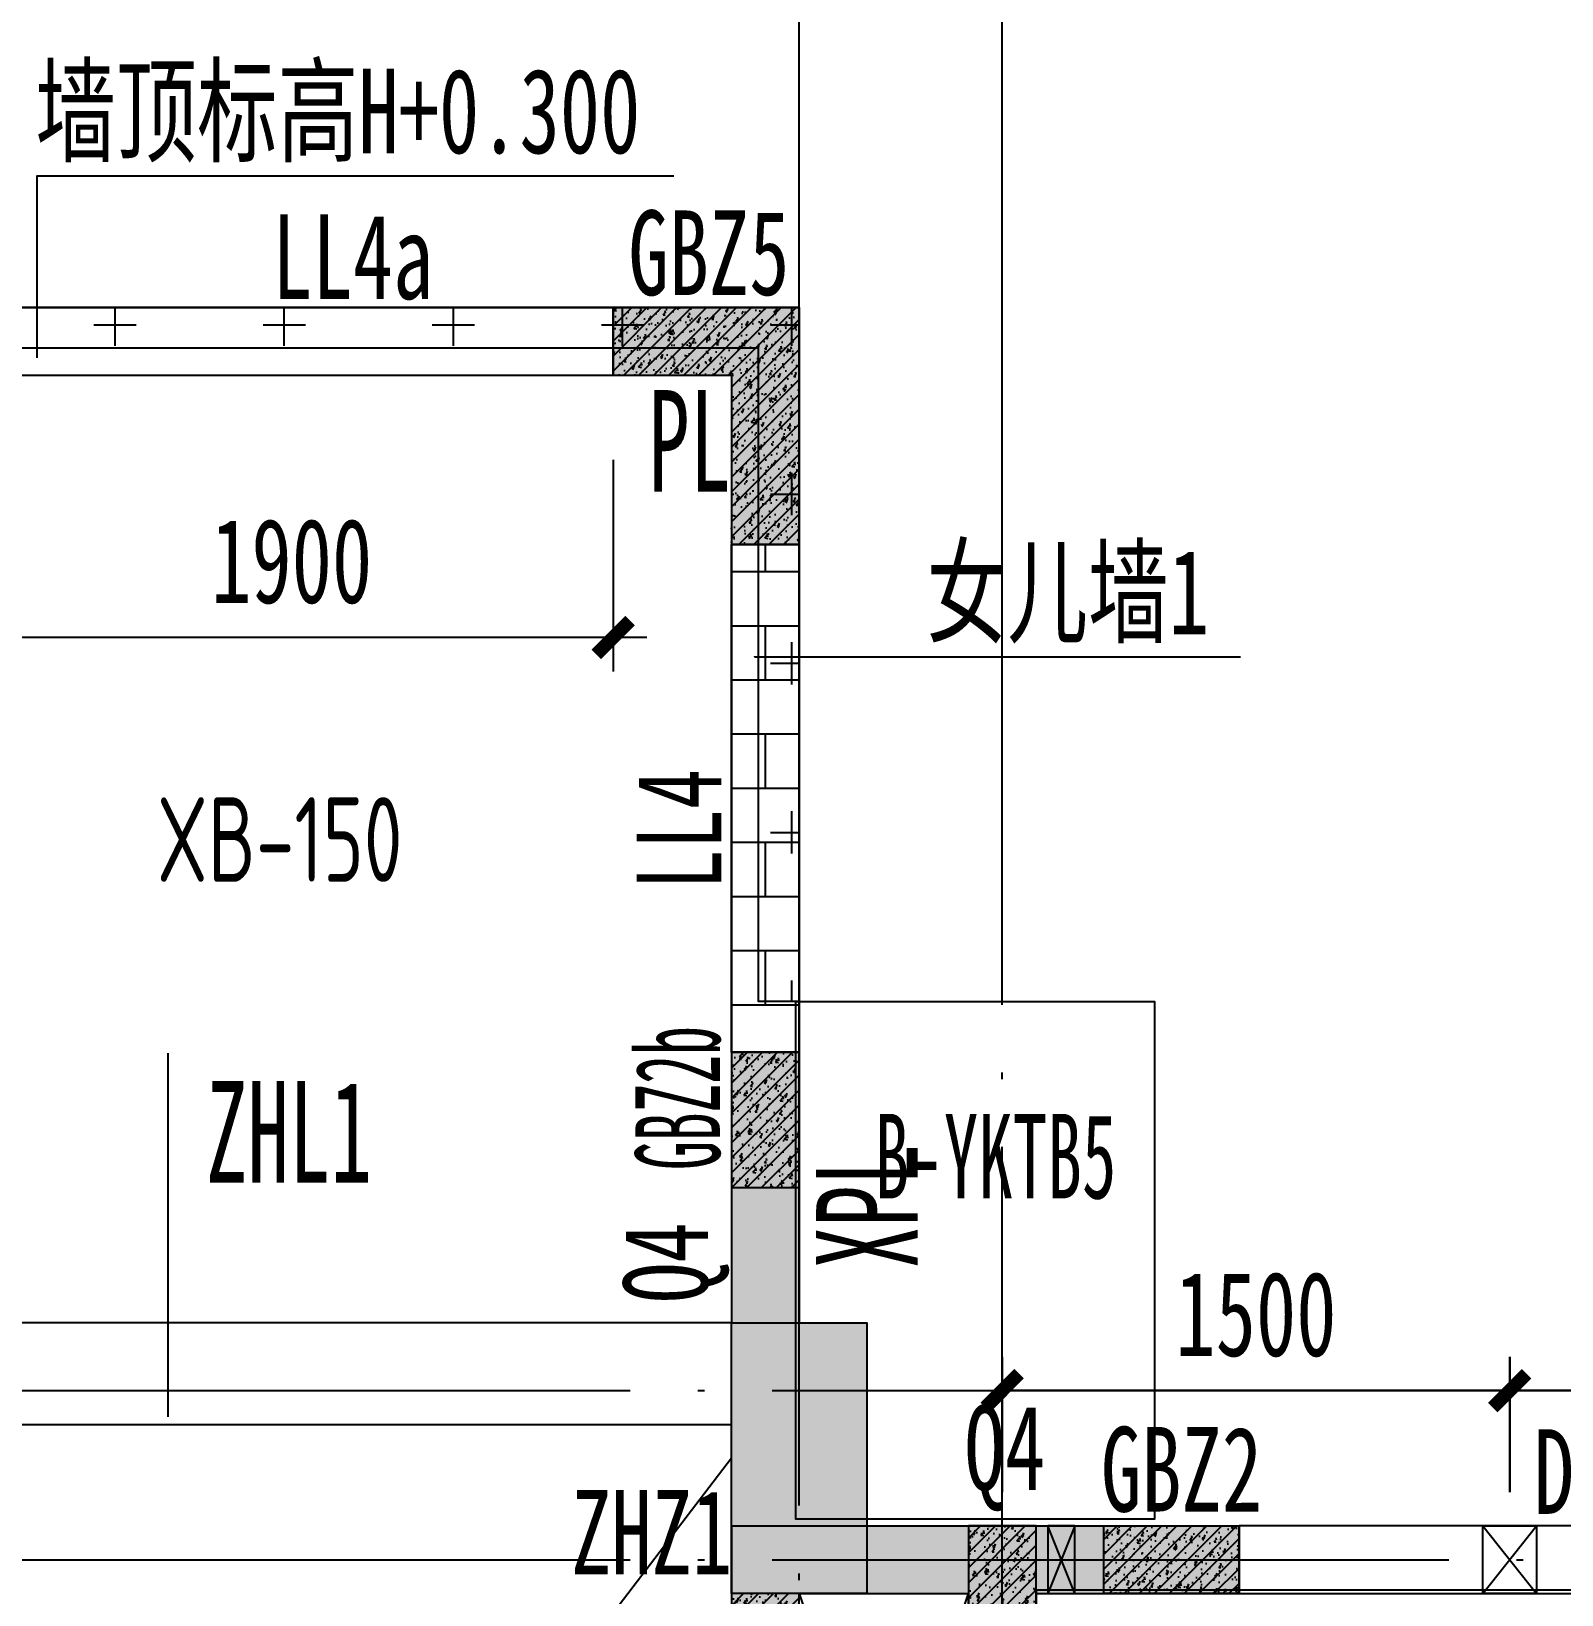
# Model space of a CAD drawing. Extents: x -3200781797 to -8106663, y 494714 to 1244925.
# Drawn here: x -8161370 to -8156847, y 694897 to 699517 of the extents above; entities that cross this region are included whole.
import ezdxf
from ezdxf.enums import TextEntityAlignment as Align
from ezdxf.xclip import XClip

# ---------------------------------------------------------------- set-up
doc = ezdxf.new("R2010")
doc.units = 0
doc.header["$LTSCALE"] = 1000
doc.header["$MEASUREMENT"] = 0
doc.header["$XCLIPFRAME"] = 0
for name, pattern in [('120-墙体$0$CENTER2', [1.125, 0.75, -0.125, 0.125, -0.125]), ('120-墙体$0$CONTINOUS', [0]), ('125-核心筒-首层南入$0$CONTINOUS', [0]), ('3#-轴线$0$DOTE', [2.4200000000000004, 2, -0.2, 0.02, -0.2]), ('3#4#5#$0$DASH', [0.35, 0.25, -0.1]), ('DASH', [0.35, 0.25, -0.1])]:
    doc.linetypes.add(name, pattern=pattern)
doc.layers.get('Defpoints').update_dxf_attribs({"color": 30, "linetype": 'DASH'})
for name, color, linetype in [('120-墙体$0$DUCT-排烟中心线', 5, '120-墙体$0$CENTER2'), ('120-墙体$0$DUCT-排烟管', 2, 'Continuous'), ('120-墙体$0$DUCT-送风中心线', 5, '120-墙体$0$CENTER2'), ('120-墙体$0$DUCT-送风管', 4, 'Continuous'), ('120-墙体$0$S-WALL', 40, 'Continuous'), ('120-墙体$0$S-WALL-BEAM', 120, 'Continuous'), ('120-墙体$0$S-WALL-COLU', 252, '120-墙体$0$CONTINOUS'), ('120-墙体$0$S-WALL-COLU-HATC', 16, 'Continuous'), ('120-墙体$0$S-WALL-HATC', 253, 'Continuous'), ('120-墙体$0$提结构条件', 7, 'Continuous'), ('120-墙体$0$暖-首层和标准层暖通套管_TZ$0$H-暖洞-剪力墙', 6, 'Continuous'), ('120-墙体$0$暖-首层和标准层暖通套管_TZ$0$H-暖洞-穿梁', 3, 'Continuous'), ('125-核心筒-首层南入$0$S-COLU', 252, 'Continuous'), ('125-核心筒-首层南入$0$S-COLU-HATC', 16, 'Continuous'), ('125-核心筒-首层南入$0$S-SLAB-HOLE', 5, 'Continuous'), ('125-核心筒-首层南入$0$S-WALL', 40, 'Continuous'), ('125-核心筒-首层南入$0$S-WALL-BEAM', 120, 'Continuous'), ('125-核心筒-首层南入$0$S-WALL-COLU', 252, '125-核心筒-首层南入$0$CONTINOUS'), ('125-核心筒-首层南入$0$S-WALL-COLU-HATC', 16, 'Continuous'), ('125-核心筒-首层南入$0$S-WALL-HATC', 253, 'Continuous'), ('3#-轴线$0$3#-轴号$0$A-ANNO-AXIS-CIRC', 3, 'Continuous'), ('3#-轴线$0$A-ANNO-DOTE', 10, '3#-轴线$0$DOTE'), ('3#4#5#$0$PC-SLAB', 6, '3#4#5#$0$DASH'), ('3#4#5#$0$S-ANNO-TEXT', 7, 'Continuous'), ('3#4#5#$0$S-PC-SLAB', 6, 'Continuous'), ('3#4#5#模板$0$S-SLAB-TEXT', 120, 'Continuous'), ('4#-1F$0$HATCH', 254, 'Continuous'), ('4#-1F$0$S-WALL', 40, 'Continuous'), ('DIM', 3, 'Continuous'), ('S-BEAM-TEXT', 4, 'Continuous'), ('S-PC-FQ-WYQ', 4, 'Continuous'), ('S-WALL-BEAM-TEXT', 2, 'Continuous'), ('S-WALL-COLU-TEXT', 2, 'Continuous'), ('S-WALL-DIMS', 50, 'Continuous')]:
    doc.layers.add(name, color=color, linetype=linetype)
for name, color, linetype, lineweight in [('125-核心筒-首层南入$0$S-BEAM', 4, 'Continuous', 25), ('WALL-TEXT', 2, 'Continuous', 25), ('设备条件', 5, 'Continuous', 30)]:
    doc.layers.add(name, color=color, linetype=linetype, lineweight=lineweight)
doc.styles.add('3#4#5#$0$外部参照 1$0$宋体', font='', dxfattribs={"width": 0.8})
doc.styles.add('3#4#5#模板$0$TSSD_Rein', font='tssdeng.shx', dxfattribs={"width": 0.7, "bigfont": 'hztxt.shx'})
doc.styles.add('TSSD_Dimension', font='', dxfattribs={"width": 0.7})
doc.styles.add('宋体', font='', dxfattribs={"width": 0.8})
doc.styles.add('楷体', font='', dxfattribs={"width": 0.6})
doc.styles.add('楷体GB312', font='', dxfattribs={"width": 0.8})
doc.styles.get('3#4#5#$0$外部参照 1$0$宋体').set_extended_font_data('SimSun')
doc.styles.get('TSSD_Dimension').set_extended_font_data('KaiTi_GB2312')
doc.styles.get('宋体').set_extended_font_data('SimSun')
doc.styles.get('楷体').set_extended_font_data('KaiTi_GB2312')
doc.styles.get('楷体GB312').set_extended_font_data('楷体_GB2312')
doc.dimstyles.new('TSSD_100_100', dxfattribs={"dimtxt": 250, "dimasz": 100, "dimexe": 100, "dimexo": 250, "dimgap": 100, "dimtad": 1, "dimdec": 0, "dimzin": 0, "dimdsep": 46, "dimtxsty": 'TSSD_Dimension', "dimblk": 'ARCHTICK', "dimcen": 0, "dimdle": 100, "dimclrt": 7, "dimadec": 0, "dimazin": 0, "dimtfac": 1, "dimtdec": 0, "dimtix": 1, "dimtmove": 2, "dimatfit": 3, "dimfxl": 1, "dimtolj": 1, "dimtzin": 0, "dimarcsym": 0})
doc.dimstyles.new('TSSD_100_100$0', dxfattribs={"dimtxt": 250, "dimasz": 100, "dimexe": 100, "dimexo": 0, "dimgap": 100, "dimtad": 1, "dimdec": 0, "dimzin": 0, "dimdsep": 46, "dimtxsty": 'TSSD_Dimension', "dimblk1": 'ARCHTICK', "dimblk2": 'ARCHTICK', "dimsah": 1, "dimcen": 0, "dimclrt": 7, "dimadec": 0, "dimazin": 0, "dimtfac": 1, "dimtdec": 0, "dimtix": 1, "dimtmove": 2, "dimatfit": 3, "dimldrblk": 'ARCHTICK', "dimfxl": 300, "dimfxlon": 1, "dimtvp": 0.7, "dimtolj": 1, "dimtzin": 0, "dimarcsym": 0})

# ---------------------------------------------------------------- blocks, each defined once
blk = doc.blocks.new('_ArchTick')
at = {"color": 0, "linetype": 'ByBlock', "const_width": 0.4}
blk.add_lwpolyline([(-0.5, -0.5), (0.5, 0.5)], dxfattribs=at)
blk = doc.blocks.new('*D291')
at = {"layer": 'Defpoints', "color": 0, "transparency": 16777216}
for p in [(-8161550.435511564, 698500.6301960945), (-8159650.435511564, 698500.6301960945), (-8161550.435511564, 697725.6301960945)]:
    blk.add_point(p, dxfattribs=at)
at = {"layer": 'S-WALL-DIMS', "color": 0, "lineweight": -2, "transparency": 16777216}
for p, q in [((-8161550.435511564, 698250.6301960945), (-8161550.435511564, 697625.6301960945)), ((-8159650.435511564, 698250.6301960945), (-8159650.435511564, 697625.6301960945)), ((-8159550.435511564, 697725.6301960945), (-8161650.435511564, 697725.6301960945))]:
    blk.add_line(p, q, dxfattribs=at)
at = {"layer": 'S-WALL-DIMS', "color": 0, "lineweight": -2, "transparency": 16777216, "xscale": 100, "yscale": 100, "zscale": 100, "rotation": 180}
blk.add_blockref('_ArchTick', (-8161550.435511564, 697725.6301960945), dxfattribs=at)
at = {"layer": 'S-WALL-DIMS', "color": 0, "lineweight": -2, "transparency": 16777216, "xscale": 100, "yscale": 100, "zscale": 100}
blk.add_blockref('_ArchTick', (-8159650.435511564, 697725.6301960945), dxfattribs=at)
at = {"layer": 'S-WALL-DIMS', "color": 7, "transparency": 16777216, "insert": (-8160600.435511564, 697950.6301960945), "char_height": 250, "attachment_point": 5, "style": 'TSSD_Dimension'}
blk.add_mtext('\\A1;1900', dxfattribs=at)
blk = doc.blocks.new('3-Q-1')
at = {"layer": 'WALL-TEXT', "style": '楷体GB312', "width": 0.7}
blk.add_text('Q4', height=250, rotation=90, dxfattribs=at).set_placement((-7919511.973171135, 661274.9310947672))
blk.add_text('Q4', height=250, dxfattribs=at).set_placement((-7918753.627761231, 660722.0496889675))
blk = doc.blocks.new('2-an')
at = {"layer": 'S-WALL-COLU-TEXT', "style": '楷体GB312', "width": 0.7}
for s, p in [('GBZ5', (-62888.20256760344, -1441.944940049434)), ('GBZ2', (-61491.44754415937, -5036.32575972518)), ('ZHZ1', (-63057.51072994526, -5222.257894050796))]:
    blk.add_text(s, height=250, dxfattribs=at).set_placement(p)
at = {"layer": 'S-WALL-COLU-TEXT', "style": '楷体GB312', "width": 0.5}
blk.add_text('GBZ2b', height=250, rotation=90, dxfattribs=at).set_placement((-62617.75811845995, -4027.28079126752))
blk = doc.blocks.new('XPL-3-F1')
at = {"layer": 'S-WALL-BEAM-TEXT', "style": '楷体', "width": 0.6}
blk.add_text('PL', height=300, dxfattribs=at).set_placement((-8209546.588237147, 698157.1384004956, -6.788630474278521e-09))
blk.add_text('XPL', height=300, rotation=90, dxfattribs=at).set_placement((-8208750.200306145, 695861.8874125585, -6.788630474278521e-09))
blk = doc.blocks.new('*D1284')
at = {"layer": 'Defpoints', "color": 0, "transparency": 16777216}
for p in [(-8381347.153475679, 700612.740579597), (-8381347.153475679, 700112.740579597), (-8380647.146519256, 700112.740579597)]:
    blk.add_point(p, dxfattribs=at)
at = {"layer": 'DIM', "color": 0, "lineweight": -2, "transparency": 16777216}
for p, q in [((-8381347.153475679, 700312.740579597), (-8381347.153475679, 700712.740579597)), ((-8380647.146519256, 700312.740579597), (-8380647.146519256, 700712.740579597)), ((-8380647.146519256, 700612.740579597), (-8381347.153475679, 700612.740579597))]:
    blk.add_line(p, q, dxfattribs=at)
at = {"layer": 'DIM', "color": 0, "lineweight": -2, "transparency": 16777216, "xscale": 100, "yscale": 100, "zscale": 100, "rotation": 180}
blk.add_blockref('_ArchTick', (-8381347.153475679, 700612.740579597), dxfattribs=at)
at = {"layer": 'DIM', "color": 0, "lineweight": -2, "transparency": 16777216, "xscale": 100, "yscale": 100, "zscale": 100}
blk.add_blockref('_ArchTick', (-8380647.146519256, 700612.740579597), dxfattribs=at)
at = {"layer": 'DIM', "color": 7, "transparency": 16777216, "insert": (-8380997.149997467, 700837.740579597), "char_height": 250, "attachment_point": 5, "style": 'TSSD_Dimension'}
blk.add_mtext('\\A1;700', dxfattribs=at)
blk = doc.blocks.new('*D1286')
at = {"layer": 'Defpoints', "color": 0, "transparency": 16777216}
for p in [(-8382847.146519258, 700612.740579597), (-8382847.146519258, 700112.740579597), (-8381347.153475679, 700112.740579597)]:
    blk.add_point(p, dxfattribs=at)
at = {"layer": 'DIM', "color": 0, "lineweight": -2, "transparency": 16777216}
for p, q in [((-8382847.146519258, 700312.740579597), (-8382847.146519258, 700712.740579597)), ((-8381347.153475679, 700312.740579597), (-8381347.153475679, 700712.740579597)), ((-8381347.153475679, 700612.740579597), (-8382847.146519258, 700612.740579597))]:
    blk.add_line(p, q, dxfattribs=at)
at = {"layer": 'DIM', "color": 0, "lineweight": -2, "transparency": 16777216, "xscale": 100, "yscale": 100, "zscale": 100, "rotation": 180}
blk.add_blockref('_ArchTick', (-8382847.146519258, 700612.740579597), dxfattribs=at)
at = {"layer": 'DIM', "color": 0, "lineweight": -2, "transparency": 16777216, "xscale": 100, "yscale": 100, "zscale": 100}
blk.add_blockref('_ArchTick', (-8381347.153475679, 700612.740579597), dxfattribs=at)
at = {"layer": 'DIM', "color": 7, "transparency": 16777216, "insert": (-8382097.149997469, 700837.740579597), "char_height": 250, "attachment_point": 5, "style": 'TSSD_Dimension'}
blk.add_mtext('\\A1;1500', dxfattribs=at)
blk = doc.blocks.new('3#4#5#$0$3#首层顶悬挑板')
at = {"layer": '3#4#5#$0$S-PC-SLAB'}
blk.add_lwpolyline([(11690.71146107223, 1539.945935395783), (12750.46167644829, 1539.945936167413), (12750.4616851827, 9.984106395018898), (11690.71146980664, 9.984105623389041)], close=True, dxfattribs=at)
at = {"layer": '3#4#5#$0$PC-SLAB', "linetype": 'ByBlock', "style": '3#4#5#$0$外部参照 1$0$宋体', "width": 0.6}
blk.add_text('B-YKTB5', height=250, rotation=359.9999999998562, dxfattribs=at).set_placement((12281.04603580912, 1080.648472335935), align=Align.MIDDLE)
blk = doc.blocks.new('3#4#5#$0$ban3')
at = {"layer": '3#4#5#$0$S-PC-SLAB'}
blk.add_lwpolyline([(-216832.0009944952, 409964.9999670067), (-216832.0009944952, 412984.9999670067), (-219532.0009944952, 412984.9999670067), (-219532.0009944952, 409964.9999670067)], close=True, dxfattribs=at)
blk = doc.blocks.new('3#4#5#$0$5#')
at = {"layer": '3#4#5#$0$S-ANNO-TEXT'}
blk.add_blockref('3#4#5#$0$ban3', (378828.7940562447, -247400.000215945), dxfattribs=at)
blk = doc.blocks.new('120-墙体$0$retert')
at = {"layer": '120-墙体$0$暖-首层和标准层暖通套管_TZ$0$H-暖洞-剪力墙'}
for p, q in [((55012.64504557895, 61028.66467393409), (54812.65341164428, 61187.66467393409)), ((54812.65341164428, 61028.66467393409), (55012.64504557895, 61187.66467393409))]:
    blk.add_line(p, q, dxfattribs=at)
blk.add_lwpolyline([(55012.64504557895, 61028.66467393409), (55012.64504557895, 61187.66467393409), (54812.65341164428, 61187.66467393409), (54812.65341164428, 61028.66467393409)], close=True, dxfattribs=at)
blk = doc.blocks.new('120-墙体$0$ewrewr')
at = {"layer": '120-墙体$0$暖-首层和标准层暖通套管_TZ$0$H-暖洞-穿梁', "color": 2}
for p, q in [((54897.97373564044, 62306.12384276799), (54817.97373564044, 62106.1238428404)), ((54897.97373564044, 62106.1238428404), (54817.97373564044, 62306.12384276799))]:
    blk.add_line(p, q, dxfattribs=at)
blk.add_lwpolyline([(54897.97373564044, 62306.12384276799), (54817.97373564044, 62306.12384276799), (54817.97373564044, 62106.1238428404), (54897.97373564044, 62106.1238428404)], close=True, dxfattribs=at)
blk = doc.blocks.new('120-墙体$0$tretyyt')
at = {"layer": '120-墙体$0$暖-首层和标准层暖通套管_TZ$0$H-暖洞-穿梁', "color": 5}
for p, q in [((52497.95184686818, 59304.6456090584), (52297.95184694059, 59384.6456090584)), ((52297.95184694059, 59304.6456090584), (52497.95184686818, 59384.6456090584))]:
    blk.add_line(p, q, dxfattribs=at)
blk.add_lwpolyline([(52497.95184686818, 59304.6456090584), (52497.95184686818, 59384.6456090584), (52297.95184694059, 59384.6456090584), (52297.95184694059, 59304.6456090584)], close=True, dxfattribs=at)
blk = doc.blocks.new('120-墙体$0$rtret')
at = {"layer": '120-墙体$0$暖-首层和标准层暖通套管_TZ$0$H-暖洞-穿梁', "color": 3}
for p, q in [((53777.45084473341, 61921.49800726742), (53618.45084473352, 61721.49800733983)), ((53777.45084473341, 61721.49800733983), (53618.45084473352, 61921.49800726742))]:
    blk.add_line(p, q, dxfattribs=at)
blk.add_lwpolyline([(53777.45084473341, 61921.49800726742), (53618.45084473352, 61921.49800726742), (53618.45084473352, 61721.49800733983), (53777.45084473341, 61721.49800733983)], close=True, dxfattribs=at)
blk = doc.blocks.new('120-墙体$0$A$Ca94620f4')
at = {"layer": '120-墙体$0$DUCT-排烟中心线'}
for p, q in [((-6299.829196583538, -2950.68961579488), (-6299.829196583552, -3249.311543054311)), ((-4600.000150017615, -2950.689384998579), (-4600.000150017615, -3249.311312258011)), ((-4400.000300035201, -2950.689154202279), (-4400.00030003523, -3249.31108146171)), ((-547.6834203733888, -2950.689154202279), (-547.6834203733742, -3249.31108146171)), ((-2257.938552053805, -4100.000693814996), (-2556.560479313237, -4100.000693814989)), ((-2257.938321257505, -4300.000543797403), (-2556.560248516937, -4300.000543797396))]:
    blk.add_line(p, q, dxfattribs=at)
at = {"layer": '120-墙体$0$DUCT-排烟管'}
for p, q in [((-6332.329196583538, -2950.68961579488), (-6332.329196583552, -3249.311543054311)), ((-6267.329196583538, -2950.68961579488), (-6332.329196583538, -2950.68961579488)), ((-6267.329196583552, -3249.311543054311), (-6267.329196583538, -2950.68961579488)), ((-4632.500150017615, -2950.689384998579), (-4632.500150017615, -3249.311312258011)), ((-4567.500150017615, -2950.689384998579), (-4632.500150017615, -2950.689384998579)), ((-4567.500150017615, -3249.311312258011), (-4567.500150017615, -2950.689384998579)), ((-4432.500300035201, -2950.689154202279), (-4432.50030003523, -3249.31108146171)), ((-4367.500300035201, -2950.689154202279), (-4432.500300035201, -2950.689154202279)), ((-4367.50030003523, -3249.31108146171), (-4367.500300035201, -2950.689154202279)), ((-580.1834203733888, -2950.689154202279), (-580.1834203733742, -3249.31108146171)), ((-515.1834203733888, -2950.689154202279), (-580.1834203733888, -2950.689154202279)), ((-515.1834203733742, -3249.31108146171), (-515.1834203733888, -2950.689154202279)), ((-6332.329196583552, -3249.311543054311), (-6267.329196583552, -3249.311543054311)), ((-4632.500150017615, -3249.311312258011), (-4567.500150017615, -3249.311312258011)), ((-4432.50030003523, -3249.31108146171), (-4367.50030003523, -3249.31108146171)), ((-580.1834203733742, -3249.31108146171), (-515.1834203733742, -3249.31108146171)), ((-2257.938552053805, -4067.500693814996), (-2556.560479313237, -4067.500693814989)), ((-2556.560479313237, -4067.500693814989), (-2556.560479313237, -4132.500693814989)), ((-2257.938552053805, -4132.500693814996), (-2257.938552053805, -4067.500693814996)), ((-2556.560479313237, -4132.500693814989), (-2257.938552053805, -4132.500693814996)), ((-2257.938321257505, -4267.500543797403), (-2556.560248516937, -4267.500543797396)), ((-2556.560248516937, -4267.500543797396), (-2556.560248516937, -4332.500543797396)), ((-2257.938321257505, -4332.500543797403), (-2257.938321257505, -4267.500543797403)), ((-2556.560248516937, -4332.500543797396), (-2257.938321257505, -4332.500543797403))]:
    blk.add_line(p, q, dxfattribs=at)
at = {"layer": '120-墙体$0$DUCT-送风中心线'}
for p, q in [((-6549.829196583538, -2963.748486237739), (-6549.829196583538, -3230.976503901729)), ((-947.6834203733888, -2963.74848623795), (-947.6834203733888, -3230.97650390194)), ((-747.6834203733888, -2963.74848623795), (-747.6834203733888, -3230.97650390194))]:
    blk.add_line(p, q, dxfattribs=at)
at = {"layer": '120-墙体$0$DUCT-送风管'}
for p, q in [((-6589.829196583538, -2963.748486237739), (-6589.829196583538, -3230.976503901729)), ((-6509.829196583538, -2963.748486237739), (-6589.829196583538, -2963.748486237739)), ((-6509.829196583538, -3230.976503901729), (-6509.829196583538, -2963.748486237739)), ((-787.6834203733888, -2963.74848623795), (-787.6834203733888, -3230.97650390194)), ((-707.6834203733888, -2963.74848623795), (-787.6834203733888, -2963.74848623795)), ((-707.6834203733888, -3230.97650390194), (-707.6834203733888, -2963.74848623795)), ((-6589.829196583538, -3230.976503901729), (-6509.829196583538, -3230.976503901729)), ((-787.6834203733888, -3230.97650390194), (-707.6834203733888, -3230.97650390194))]:
    blk.add_line(p, q, dxfattribs=at)
at = {"layer": '120-墙体$0$提结构条件', "color": 3}
for p, q in [((-987.6834203733888, -3230.97650390194), (-987.6834203733888, -2963.74848623795)), ((-987.6834203733888, -2963.74848623795), (-907.6834203733888, -2963.74848623795)), ((-907.6834203733888, -2963.74848623795), (-907.6834203733888, -3230.97650390194)), ((-907.6834203733888, -3230.97650390194), (-987.6834203733888, -3230.97650390194))]:
    blk.add_line(p, q, dxfattribs=at)
at = {"layer": '120-墙体$0$暖-首层和标准层暖通套管_TZ$0$H-暖洞-穿梁', "color": 6}
for p, q in [((-3823.780598112178, -3000.0003486645), (-3473.780598112178, -3200.00034859209)), ((-3823.780598112178, -3200.00034859209), (-3473.780598112178, -3000.0003486645))]:
    blk.add_line(p, q, dxfattribs=at)
blk.add_lwpolyline([(-3823.780598112178, -3000.0003486645), (-3473.780598112178, -3000.0003486645), (-3473.780598112178, -3200.00034859209), (-3823.780598112178, -3200.00034859209)], close=True, dxfattribs=at)
at = {"layer": '120-墙体$0$提结构条件', "rotation": 90}
for name, p in [('120-墙体$0$tretyyt', (51869.64560905844, -52297.95078706497)), ('120-墙体$0$retert', (57308.16467393417, -54812.6534037345))]:
    blk.add_blockref(name, p, dxfattribs=at)
at = {"layer": '120-墙体$0$提结构条件', "xscale": -1}
blk.add_blockref('120-墙体$0$rtret', (47547.95084473345, -61721.5067575188), dxfattribs=at)
at = {"layer": '120-墙体$0$提结构条件'}
blk.add_blockref('120-墙体$0$ewrewr', (-57933.00008165452, -62106.12384276799), dxfattribs=at)
blk = doc.blocks.new('120-墙体')
at = {"layer": '120-墙体$0$S-WALL-COLU-HATC'}
h = blk.add_hatch(dxfattribs=at)
h.set_pattern_fill('AR-CONC', color=256, scale=10)
h.set_pattern_definition([(49.99999999999999, (-5604.749716112681, -241007.8141536725), (71.72601826007535, -6.275213498259511), [7.5, -82.5]), (355, (-5604.749716112681, -241007.8141536725), (-13.8751333613, 75.21921337000119), [6, -66]), (100.4514, (-5598.772548112669, -241008.3370876726), (57.85093817140216, 68.94395420609536), [6.374018999999974, -70.11421119999957]), (46.18420000000002, (-5604.749716112681, -240987.8141536725), (106.7241048625644, -16.55190143290181), [11.24999999999991, -123.7499999999992]), (96.6356, (-5595.856041612686, -240989.1934843725), (93.46627055487033, 97.41178709004417), [9.561028799999999, -105.1713]), (351.1842, (-5604.749716112681, -240987.8141536725), (93.46619451336272, 97.41186009253246), [9, -99]), (21, (-5594.749716112681, -240992.8141536725), (59.69070521184616, -40.26188906653388), [7.5, -82.5]), (326.0000000000001, (-5594.749716112681, -240992.8141536725), (24.33153319215817, 72.5150045046853), [6, -66]), (71.4514, (-5589.775492812681, -240996.1693142726), (84.02226285814899, 32.25304967099524), [6.374019000000001, -70.1142112]), (37.50000000000001, (-5604.749716112681, -241007.8141536725), (1.215985531729067, 33.28938538313115), [0, -65.19999999999999, 0, -67, 0, -66.25]), (7.499999999999999, (-5604.749716112681, -241007.8141536725), (26.30695374421486, 39.44117118823603), [0, -38.2, 0, -63.7, 0, -25.25]), (327.5, (-5627.04971611267, -241007.8141536725), (53.3822436172409, -2.255487173437976), [0, -25, 0, -78, 0, -103.5]), (317.5, (-5637.04971611267, -241007.8141536725), (58.31861693423862, 10.01049823323177), [0, -32.5, 0, -51.8, 0, -73.5])])
h.paths.add_polyline_path([(-7599.999502355931, -99.99890062701888), (-7599.999502355939, 100.0010993729807), (-7200, 99.99999999999955), (-7200, -100)])
h = blk.add_hatch(dxfattribs=at)
h.set_pattern_fill('ANSI31', color=256, scale=250, style=0)
h.set_pattern_definition([(45, (-5604.749716112681, -241007.8141536725), (-22.09708691207961, 22.09708691207961), [])])
h.paths.add_polyline_path([(-7599.999502355939, 100.0010993729807), (-7599.999502355931, -99.99890062701888), (-7200, -100), (-7200, 99.99999999999955)])
at = {"layer": '120-墙体$0$S-WALL-HATC'}
blk.add_hatch(color=256, dxfattribs=at).paths.add_polyline_path([(-7800, 99.99999999999955), (-7800.000000000015, -100.0000000000009), (-7200, -100), (-7200, 99.99999999999955)])
at = {"layer": '120-墙体$0$S-WALL'}
for p, q in [((-7800, 99.99999999999955), (-7200, 99.99999999999955)), ((-7200, -100), (-7200, 99.99999999999955)), ((-7800.000000000015, -100.0000000000009), (-7200, -100))]:
    blk.add_line(p, q, dxfattribs=at)
at = {"layer": '120-墙体$0$S-WALL-BEAM'}
blk.add_lwpolyline([(-7200, 100.0003920234153), (-7200, -100), (-5700.000000000015, -100.0001960117088), (-5700.000000000015, 100.0001960117079)], close=True, dxfattribs=at)
at = {"layer": '120-墙体$0$S-WALL-COLU', "lineweight": -2}
blk.add_lwpolyline([(-7599.999502355931, -99.99890062701888), (-7599.999502355939, 100.0010993729807), (-7200, 99.99999999999955), (-7200, -100)], close=True, dxfattribs=at)
blk.add_blockref('120-墙体$0$A$Ca94620f4', (-250, -100.0000000000005))
blk = doc.blocks.new('3#-轴线$0$3#-轴号')
at = {"layer": '3#-轴线$0$3#-轴号$0$A-ANNO-AXIS-CIRC'}
for p, q in [((11600, 2989.379549759906), (11600, 6989.379549759906)), ((12200, 2989.379549759906), (12200, 6989.379549759906))]:
    blk.add_line(p, q, dxfattribs=at)
blk = doc.blocks.new('3#-轴线')
at = {"layer": '3#-轴线$0$A-ANNO-DOTE'}
for points in [[(11600, -7100), (11600, 5500)], [(12200, -3200), (12200, 5500)], [(-3000, 500), (44800, 500)], [(-3000, 0), (44800, 0)]]:
    blk.add_lwpolyline(points, dxfattribs=at)
blk.add_blockref('3#-轴线$0$3#-轴号', (0, 0))
blk = doc.blocks.new('125-核心筒-首层南入')
at = {"layer": '125-核心筒-首层南入$0$S-COLU-HATC'}
h = blk.add_hatch(color=256, dxfattribs=at)
h.dxf.hatch_style = 1
h.paths.add_polyline_path([(950, 7800), (1350, 7800), (1350, 7000), (950, 7000)])
at = {"layer": '125-核心筒-首层南入$0$S-WALL-COLU-HATC'}
h = blk.add_hatch(dxfattribs=at)
h.set_pattern_fill('AR-CONC', color=256, scale=10)
h.set_pattern_definition([(49.99999999999999, (18489.61140156887, -230307.8110218459), (71.72601826007535, -6.275213498259511), [7.5, -82.5]), (355, (18489.61140156887, -230307.8110218459), (-13.8751333613, 75.21921337000119), [6, -66]), (100.4514, (18495.58856956888, -230308.3339558459), (57.85093817140216, 68.94395420609536), [6.374018999999985, -70.11421119999974]), (46.18420000000002, (18489.61140156887, -230287.8110218459), (106.7241048625644, -16.55190143290181), [11.24999999999993, -123.7499999999994]), (96.6356, (18498.50507606886, -230289.1903525459), (93.46627055487033, 97.41178709004417), [9.561028799999999, -105.1713]), (351.1842, (18489.61140156887, -230287.8110218459), (93.46619451336272, 97.41186009253246), [9, -99]), (21, (18499.61140156887, -230292.8110218459), (59.69070521184616, -40.26188906653388), [7.5, -82.5]), (326.0000000000001, (18499.61140156887, -230292.8110218459), (24.33153319215817, 72.5150045046853), [6, -66]), (71.4514, (18504.58562486887, -230296.1661824459), (84.02226285814899, 32.25304967099524), [6.374019000000001, -70.1142112]), (37.50000000000001, (18489.61140156887, -230307.8110218459), (1.215985531729067, 33.28938538313115), [0, -65.19999999999999, 0, -67, 0, -66.25]), (7.499999999999999, (18489.61140156887, -230307.8110218459), (26.30695374421486, 39.44117118823603), [0, -38.2, 0, -63.7, 0, -25.25]), (327.5, (18467.31140156888, -230307.8110218459), (53.3822436172409, -2.255487173437976), [0, -25, 0, -78, 0, -103.5]), (317.5, (18457.31140156888, -230307.8110218459), (58.31861693423862, 10.01049823323177), [0, -32.5, 0, -51.8, 0, -73.5])])
h.paths.add_polyline_path([(950, 10600), (950.0157759473659, 10100.00036403514), (1150.015775947366, 10100.00036403514), (1150, 10800), (600, 10799.99999946041), (600, 10599.99999946065)])
h = blk.add_hatch(dxfattribs=at)
h.set_pattern_fill('ANSI31', color=256, scale=250, style=0)
h.set_pattern_definition([(45, (18489.61140156887, -230307.8110218459), (-22.09708691207961, 22.09708691207961), [])])
h.paths.add_polyline_path([(950, 10600), (950.0157759473659, 10100.00036403514), (1150.015775947366, 10100.00036403514), (1150, 10800), (600, 10799.99999946041), (600, 10599.99999946065)])
h = blk.add_hatch(dxfattribs=at)
h.set_pattern_fill('AR-CONC', color=256, scale=10)
h.set_pattern_definition([(49.99999999999999, (13387.0756467121, -229157.8332767374), (71.72601826007535, -6.275213498259511), [7.5, -82.5]), (355, (13387.0756467121, -229157.8332767374), (-13.8751333613, 75.21921337000119), [6, -66]), (100.4514, (13393.05281471211, -229158.3562107374), (57.85093817140216, 68.94395420609536), [6.374018999999976, -70.1142111999996]), (46.18420000000002, (13387.0756467121, -229137.8332767374), (106.7241048625644, -16.55190143290181), [11.24999999999991, -123.7499999999993]), (96.6356, (13395.96932121209, -229139.2126074373), (93.46627055487033, 97.41178709004417), [9.561028799999999, -105.1713]), (351.1842, (13387.0756467121, -229137.8332767374), (93.46619451336272, 97.41186009253246), [9, -99]), (21, (13397.0756467121, -229142.8332767374), (59.69070521184616, -40.26188906653388), [7.5, -82.5]), (326.0000000000001, (13397.0756467121, -229142.8332767374), (24.33153319215817, 72.5150045046853), [6, -66]), (71.4514, (13402.0498700121, -229146.1884373373), (84.02226285814899, 32.25304967099524), [6.374019000000001, -70.1142112]), (37.50000000000001, (13387.0756467121, -229157.8332767374), (1.215985531729067, 33.28938538313115), [0, -65.19999999999999, 0, -67, 0, -66.25]), (7.499999999999999, (13387.0756467121, -229157.8332767374), (26.30695374421486, 39.44117118823603), [0, -38.2, 0, -63.7, 0, -25.25]), (327.5, (13364.77564671211, -229157.8332767374), (53.3822436172409, -2.255487173437976), [0, -25, 0, -78, 0, -103.5]), (317.5, (13354.77564671211, -229157.8332767374), (58.31861693423862, 10.01049823323177), [0, -32.5, 0, -51.8, 0, -73.5])])
h.paths.add_polyline_path([(1150, 8600.000364035135), (950, 8600.000364035135), (950, 8200.000364035135), (1150, 8200.000364035135)])
h = blk.add_hatch(dxfattribs=at)
h.set_pattern_fill('ANSI31', color=256, scale=250, style=0)
h.set_pattern_definition([(45, (13387.0756467121, -229157.8332767374), (-22.09708691207961, 22.09708691207961), [])])
h.paths.add_polyline_path([(950, 8200.000364035135), (1150, 8200.000364035135), (1150, 8600.000364035135), (950, 8600.000364035135)])
h = blk.add_hatch(dxfattribs=at)
h.set_pattern_fill('AR-CONC', color=256, scale=10)
h.set_pattern_definition([(49.99999999999999, (14087.0756467121, -230457.8336407725), (71.72601826007535, -6.275213498259511), [7.5, -82.5]), (355, (14087.0756467121, -230457.8336407725), (-13.8751333613, 75.21921337000119), [6, -66]), (100.4514, (14093.05281471211, -230458.3565747725), (57.85093817140216, 68.94395420609536), [6.37401899999998, -70.11421119999967]), (46.18420000000002, (14087.0756467121, -230437.8336407725), (106.7241048625644, -16.55190143290181), [11.24999999999992, -123.7499999999993]), (96.6356, (14095.96932121209, -230439.2129714725), (93.46627055487033, 97.41178709004417), [9.561028799999999, -105.1713]), (351.1842, (14087.0756467121, -230437.8336407725), (93.46619451336272, 97.41186009253246), [9, -99]), (21, (14097.0756467121, -230442.8336407725), (59.69070521184616, -40.26188906653388), [7.5, -82.5]), (326.0000000000001, (14097.0756467121, -230442.8336407725), (24.33153319215817, 72.5150045046853), [6, -66]), (71.4514, (14102.0498700121, -230446.1888013725), (84.02226285814899, 32.25304967099524), [6.374019000000001, -70.1142112]), (37.50000000000001, (14087.0756467121, -230457.8336407725), (1.215985531729067, 33.28938538313115), [0, -65.19999999999999, 0, -67, 0, -66.25]), (7.499999999999999, (14087.0756467121, -230457.8336407725), (26.30695374421486, 39.44117118823603), [0, -38.2, 0, -63.7, 0, -25.25]), (327.5, (14064.77564671211, -230457.8336407725), (53.3822436172409, -2.255487173437976), [0, -25, 0, -78, 0, -103.5]), (317.5, (14054.77564671211, -230457.8336407725), (58.31861693423862, 10.01049823323177), [0, -32.5, 0, -51.8, 0, -73.5])])
h.paths.add_polyline_path([(1850, 7200), (1650, 7200), (1650, 6700), (1850, 6700)])
h = blk.add_hatch(dxfattribs=at)
h.set_pattern_fill('ANSI31', color=256, scale=250, style=0)
h.set_pattern_definition([(45, (14087.0756467121, -230457.8336407725), (-22.09708691207961, 22.09708691207961), [])])
h.paths.add_polyline_path([(1850, 7200), (1650, 7200), (1650, 6700), (1850, 6700)])
h = blk.add_hatch(dxfattribs=at)
h.set_pattern_fill('AR-CONC', color=256, scale=10)
h.set_pattern_definition([(49.99999999999999, (13387.0756467121, -230657.8336407725), (71.72601826007535, -6.275213498259511), [7.5, -82.5]), (355, (13387.0756467121, -230657.8336407725), (-13.8751333613, 75.21921337000119), [6, -66]), (100.4514, (13393.05281471211, -230658.3565747725), (57.85093817140216, 68.94395420609536), [6.374018999999979, -70.11421119999966]), (46.18420000000002, (13387.0756467121, -230637.8336407725), (106.7241048625644, -16.55190143290181), [11.24999999999992, -123.7499999999993]), (96.6356, (13395.96932121209, -230639.2129714725), (93.46627055487033, 97.41178709004417), [9.561028799999999, -105.1713]), (351.1842, (13387.0756467121, -230637.8336407725), (93.46619451336272, 97.41186009253246), [9, -99]), (21, (13397.0756467121, -230642.8336407725), (59.69070521184616, -40.26188906653388), [7.5, -82.5]), (326.0000000000001, (13397.0756467121, -230642.8336407725), (24.33153319215817, 72.5150045046853), [6, -66]), (71.4514, (13402.0498700121, -230646.1888013725), (84.02226285814899, 32.25304967099524), [6.374019000000001, -70.1142112]), (37.50000000000001, (13387.0756467121, -230657.8336407725), (1.215985531729067, 33.28938538313115), [0, -65.19999999999999, 0, -67, 0, -66.25]), (7.499999999999999, (13387.0756467121, -230657.8336407725), (26.30695374421486, 39.44117118823603), [0, -38.2, 0, -63.7, 0, -25.25]), (327.5, (13364.77564671211, -230657.8336407725), (53.3822436172409, -2.255487173437976), [0, -25, 0, -78, 0, -103.5]), (317.5, (13354.77564671211, -230657.8336407725), (58.31861693423862, 10.01049823323177), [0, -32.5, 0, -51.8, 0, -73.5])])
h.paths.add_polyline_path([(1150, 7000), (950, 7000), (950, 6900.000000476837), (1150, 6900.000000476837)])
h = blk.add_hatch(dxfattribs=at)
h.set_pattern_fill('ANSI31', color=256, scale=250, style=0)
h.set_pattern_definition([(45, (13387.0756467121, -230657.8336407725), (-22.09708691207961, 22.09708691207961), [])])
h.paths.add_polyline_path([(950, 6900.000000476837), (1150, 6900.000000476837), (1150, 7000), (950, 7000)])
at = {"layer": '125-核心筒-首层南入$0$S-WALL-HATC'}
for points in [[(1150, 10800), (600, 10800), (600, 10600), (950, 10600), (950, 10100.00036403514), (1150, 10100.00036403514)], [(1150, 8600.000364035135), (950, 8600.000364035135), (950, 7800), (1150, 7800.000000000001)], [(1350, 7200), (1350, 7000), (1650, 7000), (1749.836042866111, 7100), (1750, 7200)], [(1749.836042866111, 7100), (1850, 7000), (1850, 7200), (1749.344171464443, 7200)], [(1650, 5500), (1850, 5500), (1850, 7000), (1749.836042866111, 7100), (1650, 7000)], [(1150, 7000), (950, 7000), (950, 6900.000000476837), (1150, 6900.000000476837)]]:
    blk.add_hatch(color=256, dxfattribs=at).paths.add_polyline_path(points)
at = {"layer": '125-核心筒-首层南入$0$S-BEAM'}
blk.add_lwpolyline([(950, 7500.000701887184), (950, 7800.00070186134), (-1649.72137112543, 7800), (-1649.72137112543, 7500.000000025844)], close=True, dxfattribs=at)
at = {"layer": '125-核心筒-首层南入$0$S-COLU'}
blk.add_lwpolyline([(950, 7800), (1350, 7800), (1350, 7000), (950, 7000)], close=True, dxfattribs=at)
at = {"layer": '125-核心筒-首层南入$0$S-SLAB-HOLE'}
for points in [[(950.000863921734, 7400.000701887417), (-1650, 4000)], [(1150, 5500.000392023416), (1650, 7000)], [(1150, 7000), (1650, 5500)]]:
    blk.add_lwpolyline(points, dxfattribs=at)
at = {"layer": '125-核心筒-首层南入$0$S-WALL'}
for p, q in [((600, 10600), (600, 10800)), ((600, 10800), (1150, 10800)), ((1150, 10800), (1150, 10100.00036403514)), ((600, 10600), (950, 10600)), ((950, 10600), (950, 10100.00036403514)), ((950, 8600.000364035135), (950, 7800)), ((1150, 8600.000364035135), (1150, 7800)), ((1150, 8300.000364035135), (1150, 8300.000364035135)), ((950, 7200), (950, 6900.000000476837)), ((950, 7200), (1850, 7200)), ((1850, 5500), (1850, 7200)), ((1150, 6900.000000476837), (1150, 7000)), ((1150, 7000), (1650, 7000)), ((1650, 5500), (1650, 7000)), ((1850, 7000), (1850, 7000))]:
    blk.add_line(p, q, dxfattribs=at)
for points in [[(1150, 10100.00036403514), (950, 10100.00036403514)], [(1150, 8600.000364035135), (950, 8600.000364035135)], [(950, 7800), (1150, 7800.000000000001)]]:
    blk.add_lwpolyline(points, dxfattribs=at)
at = {"layer": '125-核心筒-首层南入$0$S-WALL-BEAM'}
for points in [[(-1300, 10600), (600, 10600), (600, 10800), (-1300, 10800)], [(1150, 8600.000364035135), (1150, 10100.00036403514), (950, 10100.00036403514), (950, 8600.000364035135)]]:
    blk.add_lwpolyline(points, close=True, dxfattribs=at)
at = {"layer": '125-核心筒-首层南入$0$S-WALL-COLU', "linetype": 'ByBlock'}
blk.add_lwpolyline([(950, 10600), (950.0157759473659, 10100.00036403514), (1150.015775947366, 10100.00036403514), (1150, 10800), (600, 10799.99999946041), (600, 10599.99999946065), (950, 10600)], dxfattribs=at)
at = {"layer": '125-核心筒-首层南入$0$S-WALL-COLU', "lineweight": -2}
for points in [[(1150, 8600.000364035135), (950, 8600.000364035135), (950, 8200.000364035135), (1150, 8200.000364035135)], [(1850, 7200), (1650, 7200), (1650, 6700), (1850, 6700)], [(1150, 7000), (950, 7000), (950, 6900.000000476837), (1150, 6900.000000476837)]]:
    blk.add_lwpolyline(points, close=True, dxfattribs=at)
blk = doc.blocks.new('g-4')
at = {"layer": 'DIM', "color": 7, "insert": (-8381156.740200702, 700373.5820884223), "char_height": 250, "attachment_point": 5, "style": 'TSSD_Dimension'}
blk.add_mtext('\\A1;D1', dxfattribs=at)
at = {"layer": 'DIM'}
for base, p1, p2, picture, middle in [((-8382847.146519258, 700612.740579597), (-8381347.153475679, 700112.740579597), (-8382847.146519258, 700112.740579597), '*D1286', (-8382097.149997469, 700837.740579597)), ((-8381347.153475679, 700612.740579597), (-8380647.146519256, 700112.740579597), (-8381347.153475679, 700112.740579597), '*D1284', (-8380997.149997467, 700837.740579597))]:
    dim = blk.add_linear_dim(base=base, p1=p1, p2=p2, angle=180, dimstyle='TSSD_100_100$0', dxfattribs=at)
    dim.commit()
    dim.dimension.update_dxf_attribs({"geometry": picture, "text_midpoint": middle})

msp = doc.modelspace()

# ---------------------------------------------------------------- hatches: boundary and pattern name
at = {"layer": '3#4#5#模板$0$S-SLAB-TEXT'}
h = msp.add_hatch(dxfattribs=at)
h.set_pattern_fill('CROSS', color=256, scale=1000)
h.set_pattern_definition([(0, (-8170685.099784641, 687149.5522778424), (250, 250), [125, -375]), (90, (-8170622.599784641, 687087.0522778424), (-250, 250), [125, -375])])
h.paths.add_polyline_path([(-8162100.435427131, 696650.6009595204), (-8162100.435510064, 698700.5625848564), (-8159100.435511587, 698700.6301960945), (-8159100.435427131, 696650.6007081122), (-8159220.435427131, 696650.6007081122), (-8159220.435510064, 698580.5625848564), (-8161980.435510064, 698580.5625848564), (-8161980.435427131, 696650.6009595204)])
at = {"layer": '4#-1F$0$HATCH'}
h = msp.add_hatch(dxfattribs=at)
h.set_pattern_fill('BRICK1', color=256, scale=20, style=0)
h.set_pattern_definition([(0, (-8159200.41973564, 702400.6305601296), (0, 160), []), (90, (-8159200.41973564, 702400.6305601296), (-160, 160), [160, -160])])
h.paths.add_polyline_path([(-8159100.435511587, 696500.6305601296), (-8159300.419849981, 696500.6305601296), (-8159300.419849981, 698000.6305601296), (-8159100.435511587, 698000.6305601296)])

# ---------------------------------------------------------------- linework, layer by layer
at = {"layer": '3#4#5#模板$0$S-SLAB-TEXT'}
msp.add_lwpolyline([(-8162100.435427131, 696650.6009595204), (-8162100.435510064, 698700.5625848564), (-8159100.435511587, 698700.6301960945), (-8159100.435427131, 696650.6007081122), (-8159220.435427131, 696650.6007081122), (-8159220.435510064, 698580.5625848564), (-8161980.435510064, 698580.5625848564), (-8161980.435427131, 696650.6009595204), (-8162100.435427131, 696650.6009595204)], dxfattribs=at)
at = {"layer": '4#-1F$0$S-WALL'}
msp.add_lwpolyline([(-8159100.435511587, 696500.6305601296), (-8159300.419849981, 696500.6305601296), (-8159300.419849981, 698000.6305601296), (-8159100.435511587, 698000.6305601296)], close=True, dxfattribs=at)
at = {"layer": 'S-PC-FQ-WYQ'}
for points in [[(-8161352.479241413, 698551.9914185412), (-8161352.479241413, 699090.4085277652), (-8159470.533211797, 699090.4085277652)], [(-8159232.697699586, 697669.0091028449), (-8159232.697699586, 697669.0091028449), (-8157796.129243511, 697669.0091028449)], [(-8160966.436506521, 696497.8958289636), (-8160966.436506521, 695422.8335356286)]]:
    msp.add_lwpolyline(points, dxfattribs=at)

# ---------------------------------------------------------------- block references
for name, p in [('3#-轴线', (-8170700.435511587, 695000.6301960945)), ('125-核心筒-首层南入', (-8160250.435511587, 687900.6301960945)), ('120-墙体', (-8150600.435511587, 695000.6301960945))]:
    msp.add_blockref(name, p)
at = {"layer": '3#4#5#$0$S-PC-SLAB'}
msp.add_blockref('3#4#5#$0$5#', (-8317697.228573337, 529325.6302290878), dxfattribs=at)
at = {"layer": '3#4#5#$0$S-PC-SLAB', "color": 1}
msp.add_blockref('3#4#5#$0$3#首层顶悬挑板', (-8170800.914391743, 695110.6552387229), dxfattribs=at)
at = {"layer": 'S-PC-FQ-WYQ'}
msp.add_blockref('XPL-3-F1', (50000, 0), dxfattribs=at)
at = {"layer": 'S-WALL-COLU-TEXT'}
ref = msp.add_blockref('2-an', (-8096716.942069792, 700179.5766181189), dxfattribs=at)
XClip(ref).set_block_clipping_path([(-75609.30825070385, -17078.798998930026), (-52441.64370402135, -740.102985624224)])
at = {"layer": 'WALL-TEXT'}
msp.add_blockref('3-Q-1', (-239857.8330309279, 34484.87101627502), dxfattribs=at)
at = {"layer": '设备条件'}
ref = msp.add_blockref('g-4', (224346.7110076696, -5112.110383502441), dxfattribs=at)
XClip(ref).set_block_clipping_path([(-8397143.260394035, 687543.5894637303), (-8373927.20270833, 702549.2378656254)])

# ---------------------------------------------------------------- texts
at = {"layer": '3#4#5#模板$0$S-SLAB-TEXT', "style": '3#4#5#模板$0$TSSD_Rein', "width": 0.7}
msp.add_text('XB-150', height=250, dxfattribs=at).set_placement((-8160998.851467803, 696928.935441597), align=Align.BOTTOM_LEFT)
at = {"layer": 'S-BEAM-TEXT', "style": '宋体', "width": 0.6}
msp.add_text('ZHL1 ', height=300, dxfattribs=at).set_placement((-8160546.973004032, 696025.1973683042, 1.000000000000133e-06), align=Align.BOTTOM_CENTER)
at = {"layer": 'S-WALL-BEAM-TEXT', "style": '楷体GB312', "width": 0.7}
for s, p in [('墙顶标高H+0.300', (-8161357.958207046, 699156.6967051399)), ('LL4a', (-8160657.939232907, 698726.2816494836)), ('女儿墙1', (-8158724.162656648, 697735.2972802196))]:
    msp.add_text(s, height=250, dxfattribs=at).set_placement(p)
msp.add_text('LL4', height=250, rotation=90, dxfattribs=at).set_placement((-8159330.626053699, 696980.5681990171))

# ---------------------------------------------------------------- dimensions: what is measured, and where the dimension line sits
at = {"layer": 'S-WALL-DIMS'}
dim = msp.add_linear_dim(base=(-8161550.435511564, 697725.6301960945), p1=(-8159650.435511564, 698500.6301960945), p2=(-8161550.435511564, 698500.6301960945), angle=180, dimstyle='TSSD_100_100', dxfattribs=at)
dim.commit()
dim.dimension.update_dxf_attribs({"geometry": '*D291', "text_midpoint": (-8160600.435511564, 697950.6301960945)})

doc.saveas('drawing.dxf')
